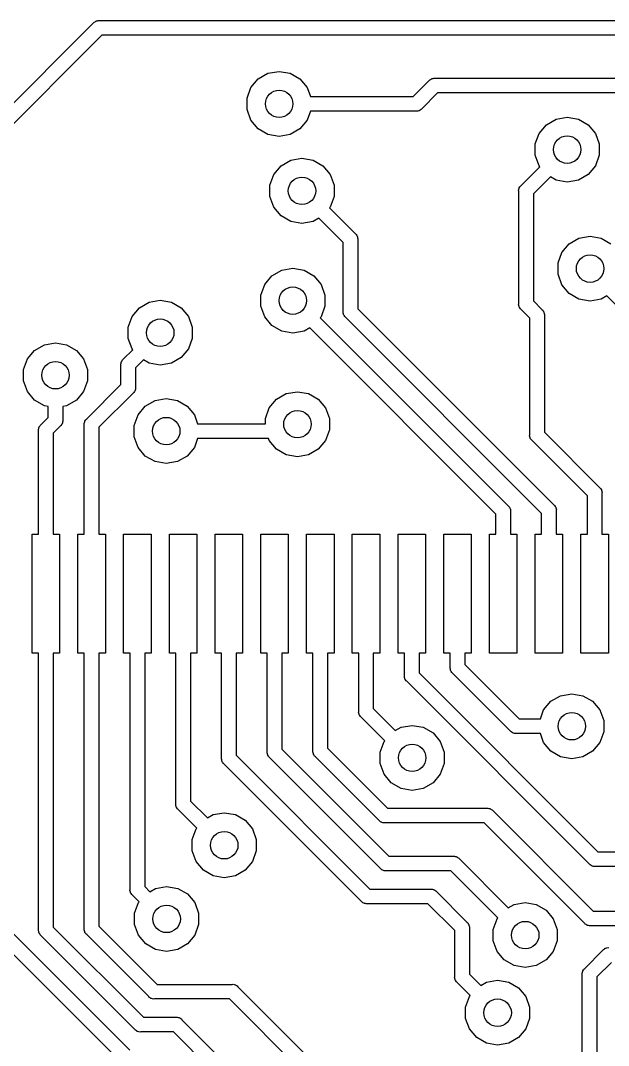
# Model space of a CAD drawing. Extents: x 144.5 to 169.1, y -90.6 to -63.3.
# Drawn here: x 156.97 to 163.4, y -74.79 to -63.59 of the extents above; entities that cross this region are included whole.
import ezdxf

# ---------------------------------------------------------------- set-up
doc = ezdxf.new("R2010")
doc.units = 0
doc.header["$MEASUREMENT"] = 0
doc.layers.add('BLACK', color=7, linetype='CONTINUOUS')

msp = doc.modelspace()

# ---------------------------------------------------------------- linework, layer by layer
at = {"layer": 'BLACK', "linetype": 'CONTINUOUS'}
for p, q in [((157.771, -63.6159), (157.778, -63.6078)), ((157.778, -63.6078), (157.787, -63.6025)), ((157.787, -63.6025), (157.796, -63.5964)), ((157.796, -63.5964), (157.799, -63.5955)), ((157.799, -63.5955), (157.802, -63.5937)), ((157.802, -63.5937), (157.813, -63.5918)), ((157.813, -63.5918), (157.823, -63.5891)), ((157.823, -63.5891), (157.833, -63.59)), ((157.833, -63.59), (163.507, -63.59)), ((154.784, -66.6024), (157.771, -63.6159)), ((157.863, -63.75), (154.9, -66.7131)), ((163.507, -63.75), (157.863, -63.75)), ((159.572, -64.2277), (159.678, -64.166)), ((159.678, -64.166), (159.8, -64.1446)), ((159.8, -64.1446), (159.922, -64.166)), ((159.922, -64.166), (160.028, -64.2277)), ((159.492, -64.3223), (159.572, -64.2277)), ((160.028, -64.2277), (160.108, -64.3223)), ((161.267, -64.42), (161.441, -64.2459)), ((161.441, -64.2459), (161.448, -64.2378)), ((161.448, -64.2378), (161.457, -64.2325)), ((161.457, -64.2325), (161.466, -64.2264)), ((161.466, -64.2264), (161.469, -64.2255)), ((161.469, -64.2255), (161.472, -64.2237)), ((161.472, -64.2237), (161.483, -64.2218)), ((161.483, -64.2218), (161.493, -64.2191)), ((161.493, -64.2191), (161.503, -64.22)), ((161.503, -64.22), (168.357, -64.22)), ((159.45, -64.4383), (159.492, -64.3223)), ((160.108, -64.3223), (160.143, -64.42)), ((161.533, -64.38), (161.359, -64.5541)), ((168.357, -64.38), (161.533, -64.38)), ((159.45, -64.5617), (159.45, -64.4383)), ((160.143, -64.42), (161.267, -64.42)), ((159.492, -64.6777), (159.45, -64.5617)), ((160.143, -64.58), (160.108, -64.6777)), ((161.297, -64.58), (160.143, -64.58)), ((161.307, -64.5809), (161.297, -64.58)), ((161.317, -64.5782), (161.307, -64.5809)), ((161.328, -64.5763), (161.317, -64.5782)), ((161.331, -64.5745), (161.328, -64.5763)), ((161.334, -64.5736), (161.331, -64.5745)), ((161.343, -64.5675), (161.334, -64.5736)), ((161.352, -64.5622), (161.343, -64.5675)), ((161.359, -64.5541), (161.352, -64.5622)), ((159.572, -64.7723), (159.492, -64.6777)), ((160.108, -64.6777), (160.028, -64.7723)), ((162.642, -64.8223), (162.722, -64.7277)), ((162.722, -64.7277), (162.828, -64.666)), ((162.828, -64.666), (162.95, -64.6446)), ((162.95, -64.6446), (163.072, -64.666)), ((163.072, -64.666), (163.178, -64.7277)), ((163.178, -64.7277), (163.258, -64.8223)), ((159.678, -64.834), (159.572, -64.7723)), ((159.8, -64.8554), (159.678, -64.834)), ((159.922, -64.834), (159.8, -64.8554)), ((160.028, -64.7723), (159.922, -64.834)), ((162.6, -64.9383), (162.642, -64.8223)), ((163.258, -64.8223), (163.3, -64.9383)), ((162.6, -65.0617), (162.6, -64.9383)), ((163.3, -64.9383), (163.3, -65.0617)), ((162.642, -65.1777), (162.6, -65.0617)), ((163.3, -65.0617), (163.258, -65.1777)), ((159.742, -65.2723), (159.822, -65.1777)), ((159.822, -65.1777), (159.928, -65.116)), ((159.928, -65.116), (160.05, -65.0946)), ((160.05, -65.0946), (160.172, -65.116)), ((160.172, -65.116), (160.278, -65.1777)), ((160.278, -65.1777), (160.358, -65.2723)), ((162.65, -65.1869), (162.642, -65.1777)), ((163.258, -65.1777), (163.178, -65.2723)), ((159.7, -65.3883), (159.742, -65.2723)), ((160.358, -65.2723), (160.4, -65.3883)), ((162.446, -65.391), (162.65, -65.1869)), ((163.178, -65.2723), (163.072, -65.334)), ((159.7, -65.5117), (159.7, -65.3883)), ((160.4, -65.3883), (160.4, -65.5117)), ((162.432, -65.407), (162.438, -65.3978)), ((162.438, -65.3978), (162.446, -65.391)), ((162.766, -65.2976), (162.58, -65.4831)), ((162.828, -65.334), (162.766, -65.2976)), ((162.95, -65.3554), (162.828, -65.334)), ((163.072, -65.334), (162.95, -65.3554)), ((159.742, -65.6277), (159.7, -65.5117)), ((160.4, -65.5117), (160.358, -65.6277)), ((162.419, -65.4429), (162.422, -65.4327)), ((162.42, -65.4535), (162.419, -65.4429)), ((162.42, -66.6833), (162.42, -65.4535)), ((162.422, -65.4327), (162.424, -65.4222)), ((162.424, -65.4222), (162.425, -65.4191)), ((162.425, -65.4191), (162.426, -65.4157)), ((162.426, -65.4157), (162.432, -65.407)), ((162.58, -65.4831), (162.58, -66.6536)), ((159.822, -65.7223), (159.742, -65.6277)), ((159.928, -65.784), (159.822, -65.7223)), ((160.358, -65.6277), (160.35, -65.6369)), ((160.35, -65.6369), (160.634, -65.921)), ((160.05, -65.8054), (159.928, -65.784)), ((160.172, -65.784), (160.05, -65.8054)), ((160.234, -65.7476), (160.172, -65.784)), ((160.5, -66.0131), (160.234, -65.7476)), ((160.634, -65.921), (160.642, -65.9278)), ((160.642, -65.9278), (160.648, -65.937)), ((160.648, -65.937), (160.654, -65.9457)), ((160.654, -65.9457), (160.655, -65.9491)), ((160.655, -65.9491), (160.656, -65.9522)), ((160.656, -65.9522), (160.658, -65.9627)), ((163.078, -65.966), (163.2, -65.9446)), ((163.2, -65.9446), (163.322, -65.966)), ((160.5, -66.7674), (160.5, -66.0131)), ((160.658, -65.9627), (160.661, -65.9729)), ((160.661, -65.9729), (160.66, -65.9835)), ((160.66, -65.9835), (160.66, -66.7377)), ((162.892, -66.1223), (162.972, -66.0277)), ((162.972, -66.0277), (163.078, -65.966)), ((163.322, -65.966), (163.428, -66.0277)), ((162.85, -66.2383), (162.892, -66.1223)), ((159.828, -66.316), (159.95, -66.2946)), ((159.95, -66.2946), (160.072, -66.316)), ((162.85, -66.3617), (162.85, -66.2383)), ((159.642, -66.4723), (159.722, -66.3777)), ((159.722, -66.3777), (159.828, -66.316)), ((160.072, -66.316), (160.178, -66.3777)), ((160.178, -66.3777), (160.258, -66.4723)), ((162.892, -66.4777), (162.85, -66.3617)), ((159.6, -66.5883), (159.642, -66.4723)), ((160.258, -66.4723), (160.3, -66.5883)), ((162.972, -66.5723), (162.892, -66.4777)), ((159.6, -66.7117), (159.6, -66.5883)), ((160.3, -66.5883), (160.3, -66.7117)), ((163.078, -66.634), (162.972, -66.5723)), ((163.384, -66.5976), (163.322, -66.634)), ((163.62, -66.8331), (163.384, -66.5976)), ((158.192, -66.8223), (158.272, -66.7277)), ((158.272, -66.7277), (158.378, -66.666)), ((158.378, -66.666), (158.5, -66.6446)), ((158.5, -66.6446), (158.622, -66.666)), ((158.622, -66.666), (158.728, -66.7277)), ((158.728, -66.7277), (158.808, -66.8223)), ((159.642, -66.8277), (159.6, -66.7117)), ((160.3, -66.7117), (160.258, -66.8277)), ((160.66, -66.7377), (162.804, -68.8818)), ((162.419, -66.6938), (162.42, -66.6833)), ((162.422, -66.7041), (162.419, -66.6938)), ((162.424, -66.7145), (162.422, -66.7041)), ((162.425, -66.7176), (162.424, -66.7145)), ((162.426, -66.7211), (162.425, -66.7176)), ((162.432, -66.7298), (162.426, -66.7211)), ((162.438, -66.739), (162.432, -66.7298)), ((162.446, -66.7458), (162.438, -66.739)), ((162.58, -66.6536), (162.674, -66.7477)), ((163.2, -66.6554), (163.078, -66.634)), ((163.322, -66.634), (163.2, -66.6554)), ((158.15, -66.9383), (158.192, -66.8223)), ((158.808, -66.8223), (158.85, -66.9383)), ((159.722, -66.9223), (159.642, -66.8277)), ((160.258, -66.8277), (160.25, -66.8369)), ((160.25, -66.8369), (162.304, -68.891)), ((160.499, -66.778), (160.5, -66.7674)), ((160.502, -66.7882), (160.499, -66.778)), ((160.504, -66.7987), (160.502, -66.7882)), ((160.505, -66.8017), (160.504, -66.7987)), ((160.506, -66.8052), (160.505, -66.8017)), ((160.512, -66.8139), (160.506, -66.8052)), ((160.518, -66.8231), (160.512, -66.8139)), ((160.526, -66.8299), (160.518, -66.8231)), ((162.67, -68.974), (160.526, -66.8299)), ((162.54, -66.8399), (162.446, -66.7458)), ((162.54, -68.1165), (162.54, -66.8399)), ((162.674, -66.7477), (162.682, -66.7546)), ((162.682, -66.7546), (162.688, -66.7638)), ((162.688, -66.7638), (162.694, -66.7725)), ((162.694, -66.7725), (162.695, -66.7759)), ((162.695, -66.7759), (162.696, -66.779)), ((162.696, -66.779), (162.698, -66.7895)), ((162.698, -66.7895), (162.701, -66.7997)), ((162.701, -66.7997), (162.7, -66.8103)), ((162.7, -66.8103), (162.7, -68.0869)), ((158.15, -67.0617), (158.15, -66.9383)), ((158.85, -66.9383), (158.85, -67.0617)), ((159.828, -66.984), (159.722, -66.9223)), ((160.134, -66.9476), (160.072, -66.984)), ((162.17, -68.9831), (160.134, -66.9476)), ((158.192, -67.1777), (158.15, -67.0617)), ((158.85, -67.0617), (158.808, -67.1777)), ((159.95, -67.0054), (159.828, -66.984)), ((160.072, -66.984), (159.95, -67.0054)), ((157.047, -67.2874), (157.126, -67.1928)), ((157.126, -67.1928), (157.233, -67.1311)), ((157.233, -67.1311), (157.355, -67.1097)), ((157.355, -67.1097), (157.476, -67.1311)), ((157.476, -67.1311), (157.583, -67.1928)), ((157.583, -67.1928), (157.662, -67.2874)), ((158.096, -67.291), (158.2, -67.1869)), ((158.2, -67.1869), (158.192, -67.1777)), ((158.808, -67.1777), (158.728, -67.2723)), ((157.005, -67.4034), (157.047, -67.2874)), ((157.662, -67.2874), (157.705, -67.4034)), ((158.082, -67.307), (158.088, -67.2978)), ((158.088, -67.2978), (158.096, -67.291)), ((158.316, -67.2976), (158.23, -67.3831)), ((158.378, -67.334), (158.316, -67.2976)), ((158.728, -67.2723), (158.622, -67.334)), ((157.005, -67.5268), (157.005, -67.4034)), ((157.705, -67.4034), (157.705, -67.5268)), ((158.069, -67.3429), (158.072, -67.3327)), ((158.07, -67.3535), (158.069, -67.3429)), ((158.07, -67.5669), (158.07, -67.3535)), ((158.072, -67.3327), (158.074, -67.3222)), ((158.074, -67.3222), (158.075, -67.3191)), ((158.075, -67.3191), (158.076, -67.3157)), ((158.076, -67.3157), (158.082, -67.307)), ((158.23, -67.3831), (158.23, -67.5965)), ((158.5, -67.3554), (158.378, -67.334)), ((158.622, -67.334), (158.5, -67.3554)), ((157.047, -67.6428), (157.005, -67.5268)), ((157.705, -67.5268), (157.662, -67.6428)), ((157.696, -67.941), (158.07, -67.5669)), ((158.224, -67.6343), (158.218, -67.643)), ((158.225, -67.6309), (158.224, -67.6343)), ((158.226, -67.6278), (158.225, -67.6309)), ((158.228, -67.6173), (158.226, -67.6278)), ((158.231, -67.6071), (158.228, -67.6173)), ((158.23, -67.5965), (158.231, -67.6071)), ((157.126, -67.7373), (157.047, -67.6428)), ((157.233, -67.799), (157.126, -67.7373)), ((157.583, -67.7373), (157.476, -67.799)), ((157.662, -67.6428), (157.583, -67.7373)), ((158.204, -67.659), (157.83, -68.0331)), ((158.212, -67.6522), (158.204, -67.659)), ((158.218, -67.643), (158.212, -67.6522)), ((158.337, -67.8029), (158.444, -67.7411)), ((158.444, -67.7411), (158.566, -67.7197)), ((158.566, -67.7197), (158.687, -67.7411)), ((158.687, -67.7411), (158.794, -67.8029)), ((159.692, -67.8223), (159.772, -67.7277)), ((159.772, -67.7277), (159.878, -67.666)), ((159.878, -67.666), (160, -67.6446)), ((160, -67.6446), (160.122, -67.666)), ((160.122, -67.666), (160.228, -67.7277)), ((160.228, -67.7277), (160.308, -67.8223)), ((157.275, -67.8064), (157.233, -67.799)), ((157.275, -67.9269), (157.275, -67.8064)), ((157.476, -67.799), (157.435, -67.8064)), ((157.435, -67.8064), (157.435, -67.9566)), ((158.258, -67.8974), (158.337, -67.8029)), ((158.794, -67.8029), (158.874, -67.8974)), ((159.65, -67.9383), (159.692, -67.8223)), ((160.308, -67.8223), (160.35, -67.9383)), ((157.196, -68.0057), (157.275, -67.9269)), ((157.433, -67.9774), (157.431, -67.9878)), ((157.436, -67.9671), (157.433, -67.9774)), ((157.435, -67.9566), (157.436, -67.9671)), ((157.672, -67.9827), (157.674, -67.9722)), ((157.674, -67.9722), (157.675, -67.9691)), ((157.675, -67.9691), (157.676, -67.9657)), ((157.676, -67.9657), (157.682, -67.957)), ((157.682, -67.957), (157.688, -67.9478)), ((157.688, -67.9478), (157.696, -67.941)), ((158.216, -68.0134), (158.258, -67.8974)), ((158.874, -67.8974), (158.909, -67.9951)), ((159.65, -67.9951), (159.65, -67.9383)), ((160.35, -67.9383), (160.35, -68.0617)), ((157.169, -68.0576), (157.172, -68.0474)), ((157.17, -68.0682), (157.169, -68.0576)), ((157.17, -69.033), (157.17, -68.0682)), ((157.172, -68.0474), (157.174, -68.0369)), ((157.174, -68.0369), (157.175, -68.0338)), ((157.175, -68.0338), (157.176, -68.0304)), ((157.176, -68.0304), (157.182, -68.0217)), ((157.182, -68.0217), (157.188, -68.0125)), ((157.188, -68.0125), (157.196, -68.0057)), ((157.409, -68.0191), (157.33, -68.0978)), ((157.417, -68.0123), (157.409, -68.0191)), ((157.422, -68.0031), (157.417, -68.0123)), ((157.428, -67.9944), (157.422, -68.0031)), ((157.429, -67.9909), (157.428, -67.9944)), ((157.431, -67.9878), (157.429, -67.9909)), ((157.669, -67.9929), (157.672, -67.9827)), ((157.67, -68.0035), (157.669, -67.9929)), ((157.67, -69.2), (157.67, -68.0035)), ((157.83, -68.0331), (157.83, -69.2)), ((158.216, -68.1368), (158.216, -68.0134)), ((158.909, -67.9951), (159.65, -67.9951)), ((160.35, -68.0617), (160.308, -68.1777)), ((162.7, -68.0869), (163.304, -68.691)), ((157.33, -68.0978), (157.33, -69.2)), ((158.258, -68.2528), (158.216, -68.1368)), ((158.909, -68.1551), (158.874, -68.2528)), ((159.684, -68.1551), (158.909, -68.1551)), ((159.692, -68.1777), (159.684, -68.1551)), ((159.772, -68.2723), (159.692, -68.1777)), ((160.308, -68.1777), (160.228, -68.2723)), ((162.539, -68.1271), (162.54, -68.1165)), ((162.542, -68.1374), (162.539, -68.1271)), ((162.544, -68.1478), (162.542, -68.1374)), ((162.545, -68.1509), (162.544, -68.1478)), ((162.546, -68.1543), (162.545, -68.1509)), ((162.552, -68.163), (162.546, -68.1543)), ((162.558, -68.1722), (162.552, -68.163)), ((162.566, -68.1791), (162.558, -68.1722)), ((163.17, -68.7831), (162.566, -68.1791)), ((158.337, -68.3474), (158.258, -68.2528)), ((158.874, -68.2528), (158.794, -68.3474)), ((159.878, -68.334), (159.772, -68.2723)), ((160.228, -68.2723), (160.122, -68.334)), ((158.444, -68.4091), (158.337, -68.3474)), ((158.566, -68.4305), (158.444, -68.4091)), ((158.687, -68.4091), (158.566, -68.4305)), ((158.794, -68.3474), (158.687, -68.4091)), ((160, -68.3554), (159.878, -68.334)), ((160.122, -68.334), (160, -68.3554)), ((163.304, -68.691), (163.312, -68.6978)), ((163.312, -68.6978), (163.318, -68.707)), ((163.318, -68.707), (163.324, -68.7157)), ((163.324, -68.7157), (163.325, -68.7191)), ((163.325, -68.7191), (163.326, -68.7222)), ((163.326, -68.7222), (163.328, -68.7327)), ((163.328, -68.7327), (163.331, -68.7429)), ((163.331, -68.7429), (163.33, -68.7535)), ((163.33, -68.7535), (163.33, -69.2)), ((163.17, -69.2), (163.17, -68.7831)), ((162.17, -69.2), (162.17, -68.9831)), ((162.304, -68.891), (162.312, -68.8978)), ((162.312, -68.8978), (162.318, -68.907)), ((162.318, -68.907), (162.324, -68.9157)), ((162.324, -68.9157), (162.325, -68.9191)), ((162.325, -68.9191), (162.326, -68.9222)), ((162.326, -68.9222), (162.328, -68.9327)), ((162.328, -68.9327), (162.331, -68.9429)), ((162.331, -68.9429), (162.33, -68.9535)), ((162.33, -68.9535), (162.33, -69.2)), ((162.67, -69.2), (162.67, -68.974)), ((162.804, -68.8818), (162.812, -68.8887)), ((162.812, -68.8887), (162.818, -68.8978)), ((162.818, -68.8978), (162.824, -68.9065)), ((162.824, -68.9065), (162.825, -68.91)), ((162.825, -68.91), (162.826, -68.9131)), ((162.826, -68.9131), (162.828, -68.9235)), ((162.828, -68.9235), (162.831, -68.9338)), ((162.831, -68.9338), (162.83, -68.9444)), ((162.83, -68.9444), (162.83, -69.2)), ((157.17, -69.2), (157.17, -69.033)), ((157.17, -69.033), (157.17, -69.033)), ((157.1, -70.5), (157.1, -69.2)), ((157.1, -69.2), (157.17, -69.2)), ((157.33, -69.2), (157.4, -69.2)), ((157.4, -69.2), (157.4, -70.5)), ((157.6, -70.5), (157.6, -69.2)), ((157.6, -69.2), (157.67, -69.2)), ((157.83, -69.2), (157.9, -69.2)), ((157.9, -69.2), (157.9, -70.5)), ((158.1, -70.5), (158.1, -69.2)), ((158.1, -69.2), (158.4, -69.2)), ((158.4, -69.2), (158.4, -70.5)), ((158.6, -70.5), (158.6, -69.2)), ((158.6, -69.2), (158.9, -69.2)), ((158.9, -69.2), (158.9, -70.5)), ((159.1, -70.5), (159.1, -69.2)), ((159.1, -69.2), (159.4, -69.2)), ((159.4, -69.2), (159.4, -70.5)), ((159.6, -70.5), (159.6, -69.2)), ((159.6, -69.2), (159.9, -69.2)), ((159.9, -69.2), (159.9, -70.5)), ((160.1, -70.5), (160.1, -69.2)), ((160.1, -69.2), (160.4, -69.2)), ((160.4, -69.2), (160.4, -70.5)), ((160.6, -70.5), (160.6, -69.2)), ((160.6, -69.2), (160.9, -69.2)), ((160.9, -69.2), (160.9, -70.5)), ((161.1, -70.5), (161.1, -69.2)), ((161.1, -69.2), (161.4, -69.2)), ((161.4, -69.2), (161.4, -70.5)), ((161.6, -70.5), (161.6, -69.2)), ((161.6, -69.2), (161.9, -69.2)), ((161.9, -69.2), (161.9, -70.5)), ((162.1, -70.5), (162.1, -69.2)), ((162.1, -69.2), (162.17, -69.2)), ((162.33, -69.2), (162.4, -69.2)), ((162.4, -69.2), (162.4, -70.5)), ((162.6, -70.5), (162.6, -69.2)), ((162.6, -69.2), (162.67, -69.2)), ((162.83, -69.2), (162.9, -69.2)), ((162.9, -69.2), (162.9, -70.5)), ((163.1, -70.5), (163.1, -69.2)), ((163.1, -69.2), (163.17, -69.2)), ((163.33, -69.2), (163.4, -69.2)), ((163.4, -69.2), (163.4, -70.5)), ((157.17, -70.5), (157.1, -70.5)), ((157.17, -70.667), (157.17, -70.5)), ((157.4, -70.5), (157.33, -70.5)), ((157.33, -70.5), (157.33, -73.4934)), ((157.67, -70.5), (157.6, -70.5)), ((157.67, -70.667), (157.67, -70.5)), ((157.9, -70.5), (157.83, -70.5)), ((157.83, -70.5), (157.83, -73.4843)), ((158.17, -70.5), (158.1, -70.5)), ((158.17, -73.0815), (158.17, -70.5)), ((158.4, -70.5), (158.33, -70.5)), ((158.33, -70.5), (158.33, -73.0519)), ((158.67, -70.5), (158.6, -70.5)), ((158.67, -72.1465), (158.67, -70.5)), ((158.9, -70.5), (158.83, -70.5)), ((158.83, -70.5), (158.83, -72.1169)), ((159.17, -70.5), (159.1, -70.5)), ((159.17, -71.6465), (159.17, -70.5)), ((159.4, -70.5), (159.33, -70.5)), ((159.33, -70.5), (159.33, -71.6169)), ((159.67, -70.5), (159.6, -70.5)), ((159.67, -71.579), (159.67, -70.5)), ((159.9, -70.5), (159.83, -70.5)), ((159.83, -70.5), (159.83, -71.5494)), ((160.17, -70.5), (160.1, -70.5)), ((160.17, -70.667), (160.17, -70.5)), ((160.4, -70.5), (160.33, -70.5)), ((160.33, -70.5), (160.33, -71.5402)), ((160.67, -70.5), (160.6, -70.5)), ((160.67, -71.1375), (160.67, -70.5)), ((160.9, -70.5), (160.83, -70.5)), ((160.83, -70.5), (160.83, -71.1078)), ((161.17, -70.5), (161.1, -70.5)), ((161.17, -70.7465), (161.17, -70.5)), ((161.4, -70.5), (161.33, -70.5)), ((161.33, -70.5), (161.33, -70.7169)), ((161.67, -70.5), (161.6, -70.5)), ((161.67, -70.6565), (161.67, -70.5)), ((161.9, -70.5), (161.83, -70.5)), ((161.83, -70.5), (161.83, -70.6269)), ((162.4, -70.5), (162.1, -70.5)), ((162.9, -70.5), (162.6, -70.5)), ((163.4, -70.5), (163.1, -70.5)), ((161.669, -70.6671), (161.67, -70.6565)), ((161.83, -70.6269), (162.423, -71.22)), ((157.17, -73.523), (157.17, -70.667)), ((157.17, -70.667), (157.17, -70.667)), ((157.67, -73.5139), (157.67, -70.667)), ((157.67, -70.667), (157.67, -70.667)), ((160.17, -71.5699), (160.17, -70.667)), ((160.17, -70.667), (160.17, -70.667)), ((161.169, -70.7571), (161.17, -70.7465)), ((161.172, -70.7673), (161.169, -70.7571)), ((161.174, -70.7778), (161.172, -70.7673)), ((161.33, -70.7169), (163.286, -72.6728)), ((161.672, -70.6773), (161.669, -70.6671)), ((161.674, -70.6878), (161.672, -70.6773)), ((161.675, -70.6909), (161.674, -70.6878)), ((161.676, -70.6943), (161.675, -70.6909)), ((161.682, -70.703), (161.676, -70.6943)), ((161.688, -70.7122), (161.682, -70.703)), ((161.696, -70.719), (161.688, -70.7122)), ((162.331, -71.3541), (161.696, -70.719)), ((161.175, -70.7809), (161.174, -70.7778)), ((161.176, -70.7843), (161.175, -70.7809)), ((161.182, -70.793), (161.176, -70.7843)), ((161.188, -70.8022), (161.182, -70.793)), ((161.196, -70.809), (161.188, -70.8022)), ((163.194, -72.8069), (161.196, -70.809)), ((162.772, -71.0277), (162.878, -70.966)), ((162.878, -70.966), (163, -70.9446)), ((163, -70.9446), (163.122, -70.966)), ((163.122, -70.966), (163.228, -71.0277)), ((160.83, -71.1078), (161.07, -71.3478)), ((162.692, -71.1223), (162.772, -71.0277)), ((163.228, -71.0277), (163.308, -71.1223)), ((160.669, -71.148), (160.67, -71.1375)), ((160.672, -71.1583), (160.669, -71.148)), ((160.674, -71.1687), (160.672, -71.1583)), ((160.675, -71.1718), (160.674, -71.1687)), ((160.676, -71.1753), (160.675, -71.1718)), ((160.682, -71.184), (160.676, -71.1753)), ((160.688, -71.1932), (160.682, -71.184)), ((160.696, -71.2), (160.688, -71.1932)), ((160.954, -71.4586), (160.696, -71.2)), ((162.423, -71.22), (162.657, -71.22)), ((162.657, -71.22), (162.692, -71.1223)), ((163.308, -71.1223), (163.35, -71.2383)), ((161.07, -71.3478), (161.133, -71.3115)), ((161.133, -71.3115), (161.255, -71.2901)), ((161.255, -71.2901), (161.376, -71.3115)), ((161.376, -71.3115), (161.483, -71.3732)), ((163.35, -71.2383), (163.35, -71.3617)), ((161.483, -71.3732), (161.562, -71.4678)), ((162.338, -71.3622), (162.331, -71.3541)), ((162.347, -71.3675), (162.338, -71.3622)), ((162.356, -71.3736), (162.347, -71.3675)), ((162.359, -71.3745), (162.356, -71.3736)), ((162.362, -71.3763), (162.359, -71.3745)), ((162.373, -71.3782), (162.362, -71.3763)), ((162.383, -71.3809), (162.373, -71.3782)), ((162.393, -71.38), (162.383, -71.3809)), ((162.657, -71.38), (162.393, -71.38)), ((162.692, -71.4777), (162.657, -71.38)), ((163.35, -71.3617), (163.308, -71.4777)), ((159.83, -71.5494), (161.001, -72.72)), ((160.33, -71.5402), (160.985, -72.1955)), ((160.905, -71.5838), (160.947, -71.4678)), ((160.947, -71.4678), (160.954, -71.4586)), ((161.562, -71.4678), (161.605, -71.5838)), ((162.772, -71.5723), (162.692, -71.4777)), ((163.308, -71.4777), (163.228, -71.5723)), ((159.169, -71.6571), (159.17, -71.6465)), ((159.172, -71.6673), (159.169, -71.6571)), ((159.174, -71.6778), (159.172, -71.6673)), ((159.33, -71.6169), (160.793, -73.08)), ((159.669, -71.5896), (159.67, -71.579)), ((159.672, -71.5998), (159.669, -71.5896)), ((159.674, -71.6103), (159.672, -71.5998)), ((159.675, -71.6134), (159.674, -71.6103)), ((159.676, -71.6168), (159.675, -71.6134)), ((159.682, -71.6255), (159.676, -71.6168)), ((159.688, -71.6347), (159.682, -71.6255)), ((159.696, -71.6415), (159.688, -71.6347)), ((160.908, -72.8541), (159.696, -71.6415)), ((160.169, -71.5804), (160.17, -71.5699)), ((160.172, -71.5907), (160.169, -71.5804)), ((160.174, -71.6011), (160.172, -71.5907)), ((160.175, -71.6042), (160.174, -71.6011)), ((160.176, -71.6077), (160.175, -71.6042)), ((160.182, -71.6164), (160.176, -71.6077)), ((160.188, -71.6256), (160.182, -71.6164)), ((160.196, -71.6324), (160.188, -71.6256)), ((160.893, -72.3296), (160.196, -71.6324)), ((160.905, -71.7072), (160.905, -71.5838)), ((161.605, -71.5838), (161.605, -71.7072)), ((162.878, -71.634), (162.772, -71.5723)), ((163, -71.6554), (162.878, -71.634)), ((163.122, -71.634), (163, -71.6554)), ((163.228, -71.5723), (163.122, -71.634)), ((159.175, -71.6809), (159.174, -71.6778)), ((159.176, -71.6843), (159.175, -71.6809)), ((159.182, -71.693), (159.176, -71.6843)), ((159.188, -71.7022), (159.182, -71.693)), ((159.196, -71.709), (159.188, -71.7022)), ((160.701, -73.2141), (159.196, -71.709)), ((160.947, -71.8232), (160.905, -71.7072)), ((161.605, -71.7072), (161.562, -71.8232)), ((161.026, -71.9177), (160.947, -71.8232)), ((161.562, -71.8232), (161.483, -71.9177)), ((161.133, -71.9794), (161.026, -71.9177)), ((161.255, -72.0009), (161.133, -71.9794)), ((161.376, -71.9794), (161.255, -72.0009)), ((161.483, -71.9177), (161.376, -71.9794)), ((158.83, -72.1169), (159.016, -72.3024)), ((158.669, -72.1571), (158.67, -72.1465)), ((158.672, -72.1673), (158.669, -72.1571)), ((158.674, -72.1778), (158.672, -72.1673)), ((158.675, -72.1809), (158.674, -72.1778)), ((158.676, -72.1843), (158.675, -72.1809)), ((158.682, -72.193), (158.676, -72.1843)), ((158.688, -72.2022), (158.682, -72.193)), ((158.696, -72.209), (158.688, -72.2022)), ((158.9, -72.4131), (158.696, -72.209)), ((160.985, -72.1955), (162.072, -72.1955)), ((162.072, -72.1955), (162.083, -72.1946)), ((162.083, -72.1946), (162.093, -72.1973)), ((162.093, -72.1973), (162.103, -72.1991)), ((162.103, -72.1991), (162.106, -72.2009)), ((162.106, -72.2009), (162.11, -72.2019)), ((162.11, -72.2019), (162.118, -72.2079)), ((162.118, -72.2079), (162.128, -72.2133)), ((162.128, -72.2133), (162.135, -72.2214)), ((162.135, -72.2214), (163.233, -73.32)), ((159.016, -72.3024), (159.078, -72.266)), ((159.078, -72.266), (159.2, -72.2446)), ((159.2, -72.2446), (159.322, -72.266)), ((159.322, -72.266), (159.428, -72.3277)), ((159.428, -72.3277), (159.508, -72.4223)), ((160.9, -72.3377), (160.893, -72.3296)), ((160.909, -72.343), (160.9, -72.3377)), ((160.918, -72.3491), (160.909, -72.343)), ((158.85, -72.5383), (158.892, -72.4223)), ((158.892, -72.4223), (158.9, -72.4131)), ((159.508, -72.4223), (159.55, -72.5383)), ((160.921, -72.35), (160.918, -72.3491)), ((160.924, -72.3518), (160.921, -72.35)), ((160.935, -72.3537), (160.924, -72.3518)), ((160.945, -72.3564), (160.935, -72.3537)), ((160.956, -72.3555), (160.945, -72.3564)), ((162.042, -72.3555), (160.956, -72.3555)), ((163.141, -73.4541), (162.042, -72.3555)), ((158.85, -72.6617), (158.85, -72.5383)), ((159.55, -72.5383), (159.55, -72.6617)), ((158.892, -72.7777), (158.85, -72.6617)), ((159.55, -72.6617), (159.508, -72.7777)), ((163.286, -72.6728), (164.184, -72.6728)), ((158.972, -72.8723), (158.892, -72.7777)), ((159.508, -72.7777), (159.428, -72.8723)), ((161.001, -72.72), (161.706, -72.72)), ((161.706, -72.72), (161.716, -72.7191)), ((161.716, -72.7191), (161.726, -72.7218)), ((161.726, -72.7218), (161.737, -72.7237)), ((161.737, -72.7237), (161.74, -72.7255)), ((161.74, -72.7255), (161.743, -72.7264)), ((161.743, -72.7264), (161.752, -72.7325)), ((161.752, -72.7325), (161.761, -72.7378)), ((161.761, -72.7378), (161.768, -72.7459)), ((161.768, -72.7459), (162.306, -73.2839)), ((159.078, -72.934), (158.972, -72.8723)), ((159.428, -72.8723), (159.322, -72.934)), ((160.915, -72.8622), (160.908, -72.8541)), ((160.924, -72.8675), (160.915, -72.8622)), ((160.933, -72.8736), (160.924, -72.8675)), ((160.937, -72.8745), (160.933, -72.8736)), ((160.94, -72.8763), (160.937, -72.8745)), ((160.95, -72.8782), (160.94, -72.8763)), ((160.96, -72.8809), (160.95, -72.8782)), ((160.971, -72.88), (160.96, -72.8809)), ((161.676, -72.88), (160.971, -72.88)), ((162.191, -73.3946), (161.676, -72.88)), ((163.201, -72.815), (163.194, -72.8069)), ((163.21, -72.8203), (163.201, -72.815)), ((163.218, -72.8264), (163.21, -72.8203)), ((163.222, -72.8273), (163.218, -72.8264)), ((163.225, -72.8291), (163.222, -72.8273)), ((163.235, -72.831), (163.225, -72.8291)), ((163.246, -72.8337), (163.235, -72.831)), ((163.256, -72.8328), (163.246, -72.8337)), ((164.154, -72.8328), (163.256, -72.8328)), ((159.2, -72.9554), (159.078, -72.934)), ((159.322, -72.934), (159.2, -72.9554)), ((158.169, -73.0921), (158.17, -73.0815)), ((158.172, -73.1023), (158.169, -73.0921)), ((158.174, -73.1128), (158.172, -73.1023)), ((158.175, -73.1159), (158.174, -73.1128)), ((158.176, -73.1193), (158.175, -73.1159)), ((158.182, -73.128), (158.176, -73.1193)), ((158.188, -73.1372), (158.182, -73.128)), ((158.33, -73.0519), (158.386, -73.1074)), ((158.386, -73.1074), (158.448, -73.071)), ((158.448, -73.071), (158.57, -73.0496)), ((158.57, -73.0496), (158.692, -73.071)), ((158.692, -73.071), (158.798, -73.1327)), ((160.793, -73.08), (161.457, -73.08)), ((161.457, -73.08), (161.467, -73.0791)), ((161.467, -73.0791), (161.477, -73.0818)), ((161.477, -73.0818), (161.488, -73.0837)), ((161.488, -73.0837), (161.491, -73.0855)), ((161.491, -73.0855), (161.494, -73.0864)), ((161.494, -73.0864), (161.503, -73.0925)), ((161.503, -73.0925), (161.512, -73.0978)), ((161.512, -73.0978), (161.519, -73.1059)), ((161.519, -73.1059), (161.854, -73.441)), ((158.196, -73.144), (158.188, -73.1372)), ((158.27, -73.2181), (158.196, -73.144)), ((158.22, -73.3433), (158.262, -73.2273)), ((158.262, -73.2273), (158.27, -73.2181)), ((158.798, -73.1327), (158.878, -73.2273)), ((158.878, -73.2273), (158.92, -73.3433)), ((160.708, -73.2222), (160.701, -73.2141)), ((160.717, -73.2275), (160.708, -73.2222)), ((160.726, -73.2336), (160.717, -73.2275)), ((160.729, -73.2346), (160.726, -73.2336)), ((160.732, -73.2363), (160.729, -73.2346)), ((160.743, -73.2382), (160.732, -73.2363)), ((160.753, -73.2409), (160.743, -73.2382)), ((160.764, -73.24), (160.753, -73.2409)), ((161.427, -73.24), (160.764, -73.24)), ((161.72, -73.5331), (161.427, -73.24)), ((162.369, -73.2476), (162.491, -73.2262)), ((162.491, -73.2262), (162.612, -73.2476)), ((158.22, -73.4667), (158.22, -73.3433)), ((158.92, -73.3433), (158.92, -73.4667)), ((162.306, -73.2839), (162.369, -73.2476)), ((162.612, -73.2476), (162.719, -73.3093)), ((162.719, -73.3093), (162.798, -73.4039)), ((163.233, -73.32), (165.867, -73.32)), ((161.854, -73.441), (161.862, -73.4478)), ((161.862, -73.4478), (161.868, -73.457)), ((161.868, -73.457), (161.874, -73.4657)), ((162.141, -73.5198), (162.183, -73.4039)), ((162.183, -73.4039), (162.191, -73.3946)), ((162.798, -73.4039), (162.841, -73.5198)), ((163.148, -73.4622), (163.141, -73.4541)), ((163.157, -73.4675), (163.148, -73.4622)), ((156.83, -73.5025), (158.168, -74.84)), ((157.169, -73.5336), (157.17, -73.523)), ((157.172, -73.5438), (157.169, -73.5336)), ((157.174, -73.5543), (157.172, -73.5438)), ((157.175, -73.5574), (157.174, -73.5543)), ((157.176, -73.5608), (157.175, -73.5574)), ((157.182, -73.5695), (157.176, -73.5608)), ((157.188, -73.5787), (157.182, -73.5695)), ((157.33, -73.4934), (158.317, -74.48)), ((157.669, -73.5245), (157.67, -73.5139)), ((157.672, -73.5347), (157.669, -73.5245)), ((157.674, -73.5452), (157.672, -73.5347)), ((157.675, -73.5483), (157.674, -73.5452)), ((157.676, -73.5517), (157.675, -73.5483)), ((157.682, -73.5604), (157.676, -73.5517)), ((157.688, -73.5696), (157.682, -73.5604)), ((157.696, -73.5764), (157.688, -73.5696)), ((158.374, -74.2541), (157.696, -73.5764)), ((157.83, -73.4843), (158.466, -74.12)), ((158.262, -73.5827), (158.22, -73.4667)), ((158.92, -73.4667), (158.878, -73.5827)), ((161.72, -74.0367), (161.72, -73.5331)), ((161.874, -73.4657), (161.875, -73.4691)), ((161.875, -73.4691), (161.876, -73.4722)), ((161.876, -73.4722), (161.878, -73.4827)), ((161.878, -73.4827), (161.881, -73.4929)), ((161.881, -73.4929), (161.88, -73.5035)), ((161.88, -73.5035), (161.88, -74.0071)), ((162.141, -73.6433), (162.141, -73.5198)), ((162.841, -73.5198), (162.841, -73.6433)), ((163.166, -73.4736), (163.157, -73.4675)), ((163.169, -73.4745), (163.166, -73.4736)), ((163.172, -73.4763), (163.169, -73.4745)), ((163.183, -73.4782), (163.172, -73.4763)), ((163.193, -73.4809), (163.183, -73.4782)), ((163.203, -73.48), (163.193, -73.4809)), ((165.897, -73.48), (163.203, -73.48)), ((158.075, -74.9741), (156.696, -73.5947)), ((157.196, -73.5856), (157.188, -73.5787)), ((158.224, -74.6141), (157.196, -73.5856)), ((158.342, -73.6772), (158.262, -73.5827)), ((158.448, -73.739), (158.342, -73.6772)), ((158.798, -73.6772), (158.692, -73.739)), ((158.878, -73.5827), (158.798, -73.6772)), ((162.183, -73.7593), (162.141, -73.6433)), ((162.841, -73.6433), (162.798, -73.7593)), ((158.57, -73.7604), (158.448, -73.739)), ((158.692, -73.739), (158.57, -73.7604)), ((162.262, -73.8538), (162.183, -73.7593)), ((162.798, -73.7593), (162.719, -73.8538)), ((163.141, -73.946), (163.341, -73.7459)), ((163.341, -73.7459), (163.348, -73.7378)), ((163.348, -73.7378), (163.357, -73.7325)), ((163.357, -73.7325), (163.366, -73.7264)), ((163.366, -73.7264), (163.369, -73.7255)), ((163.369, -73.7255), (163.372, -73.7237)), ((163.372, -73.7237), (163.383, -73.7218)), ((163.383, -73.7218), (163.393, -73.7191)), ((163.393, -73.7191), (163.403, -73.72)), ((162.369, -73.9155), (162.262, -73.8538)), ((162.719, -73.8538), (162.612, -73.9155)), ((163.433, -73.88), (163.275, -74.0381)), ((161.88, -74.0071), (162.005, -74.1321)), ((162.491, -73.937), (162.369, -73.9155)), ((162.612, -73.9155), (162.491, -73.937)), ((163.114, -73.9979), (163.117, -73.9877)), ((163.115, -74.0085), (163.114, -73.9979)), ((163.115, -75.9465), (163.115, -74.0085)), ((163.117, -73.9877), (163.119, -73.9772)), ((163.119, -73.9772), (163.12, -73.9741)), ((163.12, -73.9741), (163.121, -73.9707)), ((163.121, -73.9707), (163.127, -73.962)), ((163.127, -73.962), (163.133, -73.9528)), ((163.133, -73.9528), (163.141, -73.946)), ((158.466, -74.12), (159.287, -74.12)), ((159.287, -74.12), (159.297, -74.1191)), ((159.297, -74.1191), (159.307, -74.1218)), ((159.307, -74.1218), (159.318, -74.1237)), ((159.318, -74.1237), (159.321, -74.1255)), ((159.321, -74.1255), (159.324, -74.1264)), ((159.324, -74.1264), (159.333, -74.1325)), ((159.333, -74.1325), (159.342, -74.1378)), ((161.719, -74.0473), (161.72, -74.0367)), ((161.722, -74.0576), (161.719, -74.0473)), ((161.724, -74.068), (161.722, -74.0576)), ((161.725, -74.0711), (161.724, -74.068)), ((161.726, -74.0746), (161.725, -74.0711)), ((161.732, -74.0833), (161.726, -74.0746)), ((161.738, -74.0924), (161.732, -74.0833)), ((161.746, -74.0993), (161.738, -74.0924)), ((161.889, -74.2428), (161.746, -74.0993)), ((162.005, -74.1321), (162.068, -74.0957)), ((162.068, -74.0957), (162.189, -74.0743)), ((162.189, -74.0743), (162.311, -74.0957)), ((162.311, -74.0957), (162.418, -74.1574)), ((163.275, -74.0381), (163.275, -75.9169)), ((159.342, -74.1378), (159.349, -74.1459)), ((159.349, -74.1459), (161.144, -75.941)), ((161.882, -74.252), (161.889, -74.2428)), ((162.418, -74.1574), (162.497, -74.252)), ((158.38, -74.2622), (158.374, -74.2541)), ((158.39, -74.2675), (158.38, -74.2622)), ((158.398, -74.2736), (158.39, -74.2675)), ((158.402, -74.2745), (158.398, -74.2736)), ((158.405, -74.2763), (158.402, -74.2745)), ((158.415, -74.2782), (158.405, -74.2763)), ((158.426, -74.2809), (158.415, -74.2782)), ((158.436, -74.28), (158.426, -74.2809)), ((159.257, -74.28), (158.436, -74.28)), ((161.01, -76.0331), (159.257, -74.28)), ((161.839, -74.368), (161.882, -74.252)), ((162.497, -74.252), (162.539, -74.368)), ((161.839, -74.4914), (161.839, -74.368)), ((162.539, -74.368), (162.539, -74.4914)), ((158.317, -74.48), (158.676, -74.48)), ((158.676, -74.48), (158.686, -74.4791)), ((158.686, -74.4791), (158.696, -74.4818)), ((158.696, -74.4818), (158.707, -74.4837)), ((158.707, -74.4837), (158.71, -74.4855)), ((158.71, -74.4855), (158.713, -74.4864)), ((158.713, -74.4864), (158.722, -74.4925)), ((158.722, -74.4925), (158.731, -74.4978)), ((158.731, -74.4978), (158.738, -74.5059)), ((158.738, -74.5059), (160.384, -76.152)), ((161.882, -74.6074), (161.839, -74.4914)), ((162.539, -74.4914), (162.497, -74.6074)), ((158.231, -74.6222), (158.224, -74.6141)), ((158.24, -74.6275), (158.231, -74.6222)), ((158.249, -74.6336), (158.24, -74.6275)), ((158.253, -74.6346), (158.249, -74.6336)), ((158.256, -74.6363), (158.253, -74.6346)), ((158.266, -74.6382), (158.256, -74.6363)), ((158.276, -74.6409), (158.266, -74.6382)), ((158.287, -74.64), (158.276, -74.6409)), ((158.646, -74.64), (158.287, -74.64)), ((160.166, -76.16), (158.646, -74.64)), ((161.961, -74.7019), (161.882, -74.6074)), ((162.497, -74.6074), (162.418, -74.7019)), ((162.068, -74.7637), (161.961, -74.7019)), ((162.189, -74.7851), (162.068, -74.7637)), ((162.311, -74.7637), (162.189, -74.7851)), ((162.418, -74.7019), (162.311, -74.7637))]:
    msp.add_line(p, q, dxfattribs=at)
at = {"layer": 'BLACK'}
for centre in [(159.8, -64.5), (162.95, -65), (160.05, -65.45), (163.2, -66.3), (159.95, -66.65), (158.5, -67), (157.355, -67.4651), (160, -68), (158.566, -68.0751), (163, -71.3), (161.255, -71.6455), (159.2, -72.6), (158.57, -73.405), (162.491, -73.5816), (162.189, -74.4297)]:
    msp.add_circle(centre, 0.15, dxfattribs=at)

doc.saveas('drawing.dxf')
